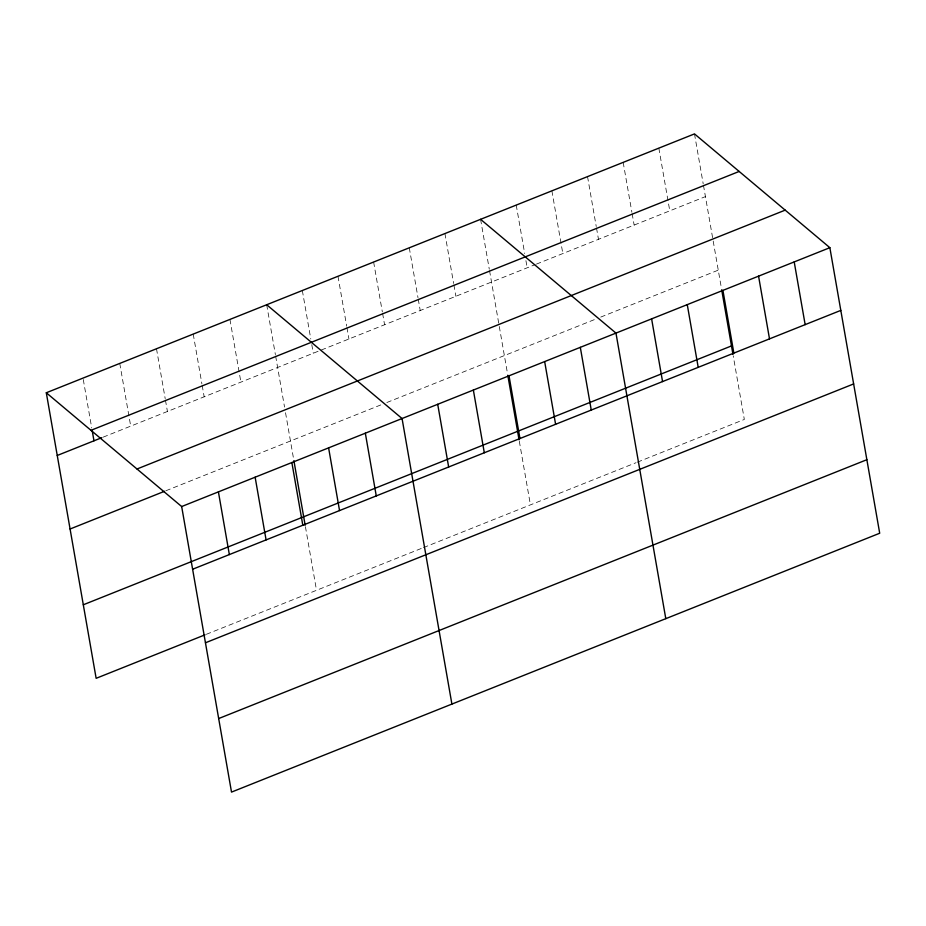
<?xml version="1.0" encoding="UTF-8"?>
<svg xmlns="http://www.w3.org/2000/svg" width="926" height="926" viewBox="0 0 926 926"><rect width="100%" height="100%" fill="white"/><g stroke="black" fill="none" stroke-linecap="round" stroke-linejoin="round"><path stroke-width="0.69" stroke-dasharray="4.63 3.47" d="M103.156 437.141L535.101 264.639M536.42 264.107L705.427 196.613M165.847 490.768L381.57 404.616M386.848 402.509L595.476 319.192M600.754 317.086L718.263 270.149M206.324 634.31L422.152 548.123M423.471 547.59L636.058 462.699M637.377 462.167L744.33 419.455L733.218 355.815M694.488 133.9L703.193 183.788M703.447 185.212L721.447 288.391M658.837 148.137L669.787 210.85M623.186 162.374L631.891 212.262M632.145 213.686L634.136 225.087M587.535 176.611L596.24 226.5M596.494 227.923L598.485 239.325M551.884 190.849L562.834 253.562M516.233 205.086L524.695 253.55M525.933 260.669L527.183 267.799M480.582 219.323L489.287 269.211M489.541 270.635L507.552 373.815M519.312 441.239L530.424 504.878M444.931 233.56L453.636 283.449M453.89 284.872L455.881 296.274M409.28 247.798L417.996 297.686M418.239 299.11L420.23 310.511M373.629 262.035L382.345 311.923M382.588 313.347L384.579 324.748M337.99 276.272L346.694 326.16M346.937 327.584L348.928 338.985M302.339 290.509L310.789 338.974M311.784 344.669L313.277 353.223M266.688 304.747L275.392 354.635M275.635 356.059L284.537 407.058M285.532 412.718L293.646 459.238M305.418 526.663L316.518 590.302M229.949 319.424L240.899 382.125M193.221 334.089L201.926 383.966M202.181 385.401L204.171 396.803M156.494 348.755L165.198 398.643M165.441 400.067L167.432 411.468M119.767 363.432L130.705 426.134M83.282 379.521L91.732 427.974"/><path stroke-width="1.39" d="M46.3 392.763L694.488 133.9L829.858 247.682L879.7 533.237L231.512 792.1L181.67 506.545L46.3 392.763L96.142 678.318L205.016 634.831M90.979 430.312L739.156 171.449M57.25 455.476L101.848 437.662M137.002 468.996L785.19 210.133M70.075 529.012L164.527 491.289M181.67 506.545L829.858 247.682M83.305 604.782L731.494 345.919M192.62 569.247L840.808 310.395M205.456 642.783L853.645 383.931M218.675 718.553L866.863 459.701M480.582 219.323L615.964 333.105L665.794 618.661M266.688 304.747L402.058 418.529L451.9 704.084M794.207 261.919L805.157 324.632M758.568 276.156L769.506 338.87M722.917 290.394L733.855 353.107M721.69 289.792L732.975 354.403M687.266 304.631L698.204 367.344M651.615 318.868L662.553 381.581M580.313 347.343L591.251 410.056M544.662 361.58L555.6 424.293M509.011 375.817L519.949 438.53M507.795 375.215L519.069 439.827M473.36 390.054L484.31 452.768M437.709 404.292L448.659 467.005M365.33 433.194L376.269 495.908M328.603 447.86L339.541 510.573M293.889 460.639L305.163 525.25M291.864 462.537L302.814 525.239M255.136 477.203L266.086 539.916M218.409 491.868L229.347 554.581M92.23 430.833L93.977 440.799"/></g></svg>
